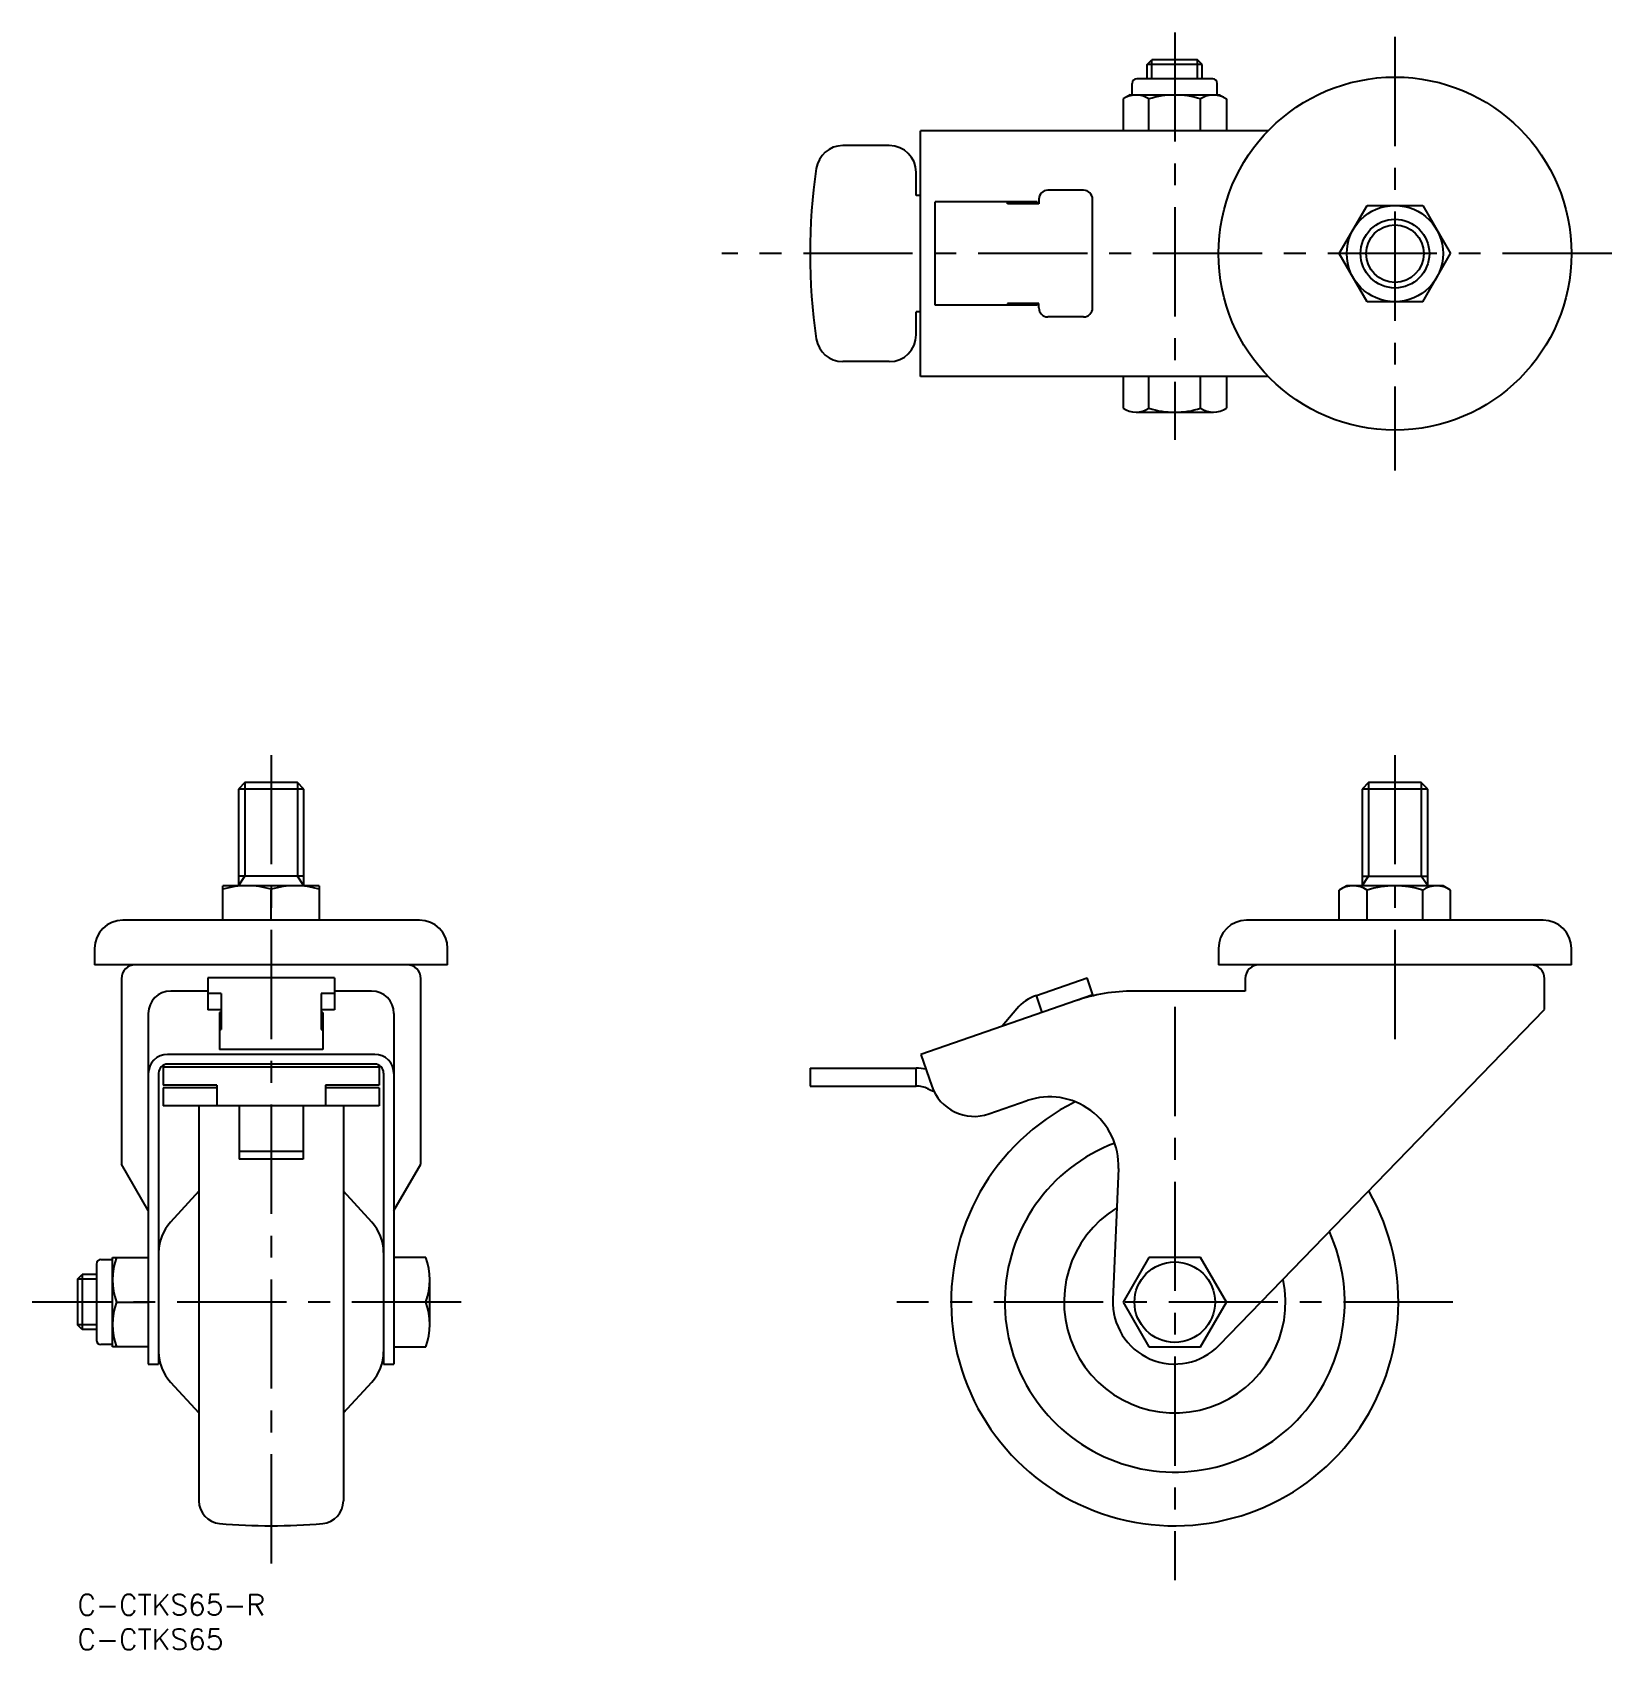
# Model space of a CAD drawing. Extents: x -7 to 223, y -8 to 227.
import ezdxf

# ---------------------------------------------------------------- set-up
doc = ezdxf.new("R2010")
doc.units = 0
doc.header["$LTSCALE"] = 0.5
doc.linetypes.add('CENTER', pattern=[50.8, 31.75, -6.35, 6.35, -6.35])
for name, color, linetype in [('MSM_CENTER', 1, 'CENTER'), ('MSM_CONTINUOUS', 7, 'CONTINUOUS'), ('MSM_NARROW', 5, 'CONTINUOUS'), ('MSM_PART_NUMBER', 7, 'CONTINUOUS')]:
    doc.layers.add(name, color=color, linetype=linetype)
doc.styles.get("Standard").update_dxf_attribs({"font": 'txt.shx', "height": 3, "bigfont": 'bigfont.shx'})

msp = doc.modelspace()

# ---------------------------------------------------------------- linework, layer by layer
at = {"layer": 'MSM_CENTER'}
for p, q in [((159.47, 227.01), (159.47, 167.81)), ((191.47, 226.36), (191.47, 163.36)), ((222.97, 194.86), (93.64, 194.86)), ((28.15, 122), (28.15, 2.1)), ((191.47, 122), (191.47, 80.54)), ((159.47, 85.4), (159.47, 2.1)), ((55.76, 42.5), (-6.56, 42.5)), ((199.87, 42.5), (119.07, 42.5))]:
    msp.add_line(p, q, dxfattribs=at)
at = {"layer": 'MSM_CONTINUOUS'}
for p, q in [((155.47, 222.33), (156.14, 223.01)), ((155.47, 220.25), (155.47, 222.33)), ((163.47, 222.33), (155.47, 222.33)), ((162.79, 223.01), (156.14, 223.01)), ((163.47, 222.33), (162.79, 223.01)), ((163.47, 220.25), (163.47, 222.33)), ((153.29, 217.91), (153.29, 219.6)), ((164.99, 220.25), (153.94, 220.25)), ((165.64, 217.91), (165.64, 219.6)), ((152.97, 217.91), (151.96, 217.33)), ((151.96, 217.33), (151.96, 212.71)), ((152.97, 217.91), (165.97, 217.91)), ((155.71, 212.71), (155.71, 217.33)), ((163.22, 212.71), (163.22, 217.33)), ((165.97, 217.91), (166.97, 217.33)), ((166.97, 217.33), (166.97, 212.71)), ((173.05, 212.71), (122.54, 212.71)), ((122.54, 177.01), (122.54, 212.71)), ((117.99, 210.56), (111.23, 210.56)), ((121.89, 203.31), (121.89, 206.66)), ((122.54, 203.31), (121.89, 203.31)), ((124.64, 187.35), (124.64, 202.37)), ((139.46, 202.37), (124.64, 202.37)), ((135.17, 202.11), (135.17, 202.37)), ((139.72, 202.11), (135.17, 202.11)), ((139.46, 202.37), (139.46, 202.11)), ((139.72, 202.76), (139.72, 202.11)), ((146.22, 204.06), (141.02, 204.06)), ((147.52, 186.96), (147.52, 202.76)), ((183.38, 194.86), (187.42, 201.86)), ((187.42, 201.86), (195.51, 201.86)), ((195.51, 201.86), (199.55, 194.86)), ((187.42, 187.86), (183.38, 194.86)), ((195.51, 187.86), (199.55, 194.86)), ((121.89, 183.06), (121.89, 186.41)), ((122.54, 186.41), (121.89, 186.41)), ((139.46, 187.35), (124.64, 187.35)), ((139.72, 187.61), (135.17, 187.61)), ((135.17, 187.61), (135.17, 187.35)), ((139.46, 187.35), (139.46, 187.61)), ((139.72, 186.96), (139.72, 187.61)), ((146.22, 185.66), (141.02, 185.66)), ((195.51, 187.86), (187.42, 187.86)), ((117.99, 179.16), (111.23, 179.16)), ((173.05, 177.01), (122.54, 177.01)), ((151.96, 177.01), (151.96, 172.39)), ((155.71, 172.39), (155.71, 177.01)), ((163.22, 172.39), (163.22, 177.01)), ((166.97, 177.01), (166.97, 172.39)), ((153.84, 171.81), (165.1, 171.81)), ((24.33, 118), (23.39, 117.05)), ((31.97, 118), (24.33, 118)), ((32.91, 117.05), (31.97, 118)), ((187.65, 118), (186.7, 117.05)), ((195.28, 118), (187.65, 118)), ((196.23, 117.05), (195.28, 118)), ((23.39, 117.05), (23.39, 103)), ((32.91, 117.05), (23.39, 117.05)), ((32.91, 103), (32.91, 117.05)), ((196.23, 117.05), (186.7, 117.05)), ((186.7, 117.05), (186.7, 103)), ((196.23, 103), (196.23, 117.05)), ((32.91, 104.4), (23.39, 104.4)), ((186.7, 104.4), (196.23, 104.4)), ((21.15, 98), (21.15, 103)), ((35.15, 103), (21.15, 103)), ((28.15, 98), (28.15, 102.37)), ((35.15, 103), (35.15, 98)), ((184.47, 103), (183.38, 102.37)), ((183.38, 98), (183.38, 102.37)), ((198.47, 103), (184.47, 103)), ((187.42, 98), (187.42, 102.37)), ((195.51, 98), (195.51, 102.37)), ((199.55, 102.37), (198.47, 103)), ((199.55, 98), (199.55, 102.37)), ((49.7, 98), (6.6, 98)), ((213.02, 98), (169.92, 98)), ((2.5, 93.9), (2.5, 91.5)), ((53.8, 91.5), (53.8, 93.9)), ((165.82, 93.9), (165.82, 91.5)), ((217.12, 91.5), (217.12, 93.9)), ((53.8, 91.5), (2.5, 91.5)), ((6.4, 89.5), (6.4, 62.57)), ((37.35, 89.61), (18.95, 89.61)), ((18.95, 89.61), (18.95, 84.98)), ((37.35, 89.61), (37.35, 84.98)), ((49.9, 62.57), (49.9, 89.5)), ((139.36, 87.06), (146.73, 89.61)), ((147.58, 87.15), (146.73, 89.61)), ((217.12, 91.5), (165.82, 91.5)), ((169.72, 89.5), (169.72, 87.7)), ((213.22, 85), (213.22, 89.5)), ((18.95, 87.7), (13.55, 87.7)), ((20.9, 87.33), (18.95, 87.33)), ((20.9, 87.33), (20.9, 82.1)), ((37.35, 87.33), (35.4, 87.33)), ((35.4, 87.33), (35.4, 82.1)), ((42.75, 87.7), (37.35, 87.7)), ((147.58, 87.15), (122.57, 78.5)), ((140.21, 84.6), (139.36, 87.06)), ((169.72, 87.7), (153.54, 87.7)), ((20.9, 84.98), (18.95, 84.98)), ((37.35, 84.98), (35.4, 84.98)), ((136.51, 85.1), (134.4, 82.59)), ((165.93, 36.23), (213.22, 85)), ((10.3, 84.45), (10.3, 33.5)), ((20.64, 84.6), (20.64, 79.23)), ((20.9, 84.6), (20.64, 84.6)), ((35.66, 84.6), (35.4, 84.6)), ((35.66, 84.6), (35.66, 79.23)), ((46, 84.45), (46, 33.5)), ((20.64, 82.1), (20.9, 82.1)), ((35.4, 82.1), (35.66, 82.1)), ((43.2, 78.5), (13.1, 78.5)), ((35.66, 79.23), (20.64, 79.23)), ((122.57, 78.5), (124.17, 73.87)), ((11.8, 75.78), (11.8, 33.5)), ((43.85, 76.63), (12.45, 76.63)), ((12.45, 76.63), (12.45, 74.03)), ((43.2, 77.08), (13.1, 77.08)), ((43.85, 76.63), (43.85, 74.03)), ((44.5, 75.78), (44.5, 33.5)), ((106.47, 76.5), (121.87, 76.5)), ((106.47, 76.5), (106.47, 73.9)), ((121.87, 73.9), (121.87, 76.5)), ((20.25, 74.03), (12.45, 74.03)), ((20.25, 73.64), (12.45, 73.64)), ((12.45, 73.64), (12.45, 71.04)), ((20.25, 74.03), (20.25, 71.04)), ((43.85, 74.03), (36.05, 74.03)), ((36.05, 74.03), (36.05, 71.04)), ((43.85, 73.64), (36.05, 73.64)), ((43.85, 73.64), (43.85, 71.04)), ((106.47, 73.9), (121.87, 73.9)), ((43.85, 71.04), (12.45, 71.04)), ((17.65, 71.04), (17.65, 13.62)), ((23.5, 71.04), (23.5, 63.26)), ((32.8, 71.04), (32.8, 63.26)), ((38.65, 71.04), (38.65, 13.62)), ((132.44, 69.85), (138.02, 71.78)), ((32.8, 64.38), (23.5, 64.38)), ((10.3, 55.82), (6.4, 62.57)), ((32.8, 63.26), (23.5, 63.26)), ((46, 55.82), (49.9, 62.57)), ((151.28, 61.91), (150.47, 42.88)), ((17.65, 58.6), (13.52, 54.12)), ((42.78, 54.12), (38.65, 58.6)), ((2.76, 48.03), (2.76, 36.97)), ((3.41, 48.68), (5.1, 48.68)), ((5.1, 36), (5.1, 49)), ((5.1, 49), (10.3, 49)), ((50.62, 49), (46, 49)), ((155.71, 49), (151.96, 42.5)), ((163.22, 49), (155.71, 49)), ((166.97, 42.5), (163.22, 49)), ((0, 45.82), (0.68, 46.5)), ((0, 45.82), (0, 39.18)), ((2.76, 46.5), (0.68, 46.5)), ((0.68, 46.5), (0.68, 38.5)), ((51.2, 39.25), (51.2, 45.75)), ((5.68, 42.5), (10.3, 42.5)), ((50.62, 42.5), (46, 42.5)), ((151.96, 42.5), (155.71, 36)), ((163.22, 36), (166.97, 42.5)), ((0.68, 38.5), (0, 39.18)), ((2.76, 38.5), (0.68, 38.5)), ((5.1, 36.32), (3.41, 36.32)), ((10.3, 36), (5.1, 36)), ((46, 36), (50.62, 36)), ((155.71, 36), (163.22, 36)), ((10.3, 33.5), (11.8, 33.5)), ((44.5, 33.5), (46, 33.5)), ((13.52, 30.88), (17.65, 26.4)), ((38.65, 26.4), (42.78, 30.88))]:
    msp.add_line(p, q, dxfattribs=at)
for centre, radius in [((191.47, 194.86), 25.65), ((191.47, 194.86), 7), ((191.47, 194.86), 5), ((159.47, 42.5), 5.85)]:
    msp.add_circle(centre, radius, dxfattribs=at)
for centre, radius, start, end in [((153.94, 219.6), 0.65, 90, 180), ((164.99, 219.6), 0.65, 0, 90), ((153.84, 214.59), 3.32, 55.6158, 115.6158), ((159.47, 205.49), 12.42, 72.412, 107.588), ((165.1, 214.59), 3.32, 64.3842, 124.3842), ((111.23, 206.66), 3.9, 90, 171.6338), ((117.99, 206.66), 3.9, 0, 90), ((191.47, 194.86), 85, 171.6338, 188.3662), ((141.02, 202.76), 1.3, 90, 180), ((146.22, 202.76), 1.3, 0, 90), ((141.02, 186.96), 1.3, 180, 270), ((146.22, 186.96), 1.3, 270, 0), ((111.23, 183.06), 3.9, 188.3662, 270), ((117.99, 183.06), 3.9, 270, 0), ((153.84, 175.13), 3.32, 235.6158, 304.3842), ((159.47, 184.23), 12.42, 252.412, 287.588), ((165.1, 175.13), 3.32, 235.6158, 304.3842), ((24.65, 90.5), 12.5, 73.7398, 106.2602), ((31.65, 90.5), 12.5, 73.7398, 106.2602), ((185.4, 99.42), 3.58, 55.6158, 124.3842), ((191.47, 89.63), 13.37, 72.412, 107.588), ((197.53, 99.42), 3.58, 55.6158, 124.3842), ((6.6, 93.9), 4.1, 90, 180), ((49.7, 93.9), 4.1, 0, 90), ((169.92, 93.9), 4.1, 90, 180), ((213.02, 93.9), 4.1, 0, 90), ((8.4, 89.5), 2, 90, 180), ((47.9, 89.5), 2, 360, 90), ((171.72, 89.5), 2, 90, 180), ((211.22, 89.5), 2, 360, 90), ((13.55, 84.45), 3.25, 90, 180), ((42.75, 84.45), 3.25, 0, 90), ((141.48, 80.92), 6.5, 109.0787, 139.8959), ((153.54, 61.7), 26, 90, 109.0787), ((13.1, 75.7), 2.8, 90, 180), ((43.2, 75.7), 2.8, 0, 90), ((13.1, 75.78), 1.3, 90, 180), ((43.2, 75.78), 1.3, 0, 90), ((121.87, 70), 6.5, 77.1261, 90), ((121.87, 70), 3.9, 63.3909, 90), ((126.52, 79.3), 6.5, 243.3909, 251.6293), ((130.31, 75.99), 6.5, 199.0787, 289.0787), ((159.47, 42.5), 32.5, 116.4025, 29.804), ((141.29, 62.33), 10, 357.5828, 109.0787), ((159.47, 42.5), 24.7, 110.7007, 24.5116), ((18.3, 49.71), 6.5, 137.3469, 180), ((38, 49.71), 6.5, 360, 42.6531), ((159.47, 42.5), 16.09, 121.5999, 11.8635), ((3.41, 48.03), 0.65, 90, 180), ((14.49, 45.75), 9.39, 159.7438, 200.2562), ((41.81, 45.75), 9.39, 339.7438, 20.2562), ((14.49, 39.25), 9.39, 159.7438, 200.2562), ((41.81, 39.25), 9.39, 339.7438, 20.2562), ((159.47, 42.5), 9, 177.5828, 315.8806), ((3.41, 36.97), 0.65, 180, 270), ((18.3, 35.29), 6.5, 180, 222.6531), ((38, 35.29), 6.5, 317.3469, 360), ((20.95, 13.62), 3.3, 180, 264.9441), ((35.35, 13.62), 3.3, 275.0559, 360), ((28.15, 95), 85, 264.9441, 275.0559)]:
    msp.add_arc(centre, radius, start, end, dxfattribs=at)
at = {"layer": 'MSM_NARROW'}
for p, q in [((156.14, 220.25), (156.14, 223.01)), ((162.79, 220.25), (162.79, 223.01)), ((24.33, 118), (24.33, 104.4)), ((31.97, 118), (31.97, 104.4)), ((187.65, 118), (187.65, 104.4)), ((195.28, 118), (195.28, 104.4)), ((23.39, 103), (24.33, 104.4)), ((32.91, 103), (31.97, 104.4)), ((186.7, 103), (187.65, 104.4)), ((196.23, 103), (195.28, 104.4)), ((2.76, 45.82), (0, 45.82)), ((2.76, 39.18), (0, 39.18))]:
    msp.add_line(p, q, dxfattribs=at)
msp.add_circle((191.47, 194.86), 4.19, dxfattribs=at)

# ---------------------------------------------------------------- texts
at = {"layer": 'MSM_PART_NUMBER'}
for s, p in [('C-CTKS65-R', (0, -3)), ('C-CTKS65', (0, -8))]:
    msp.add_text(s, height=3, dxfattribs=at).set_placement(p)

doc.saveas('drawing.dxf')
